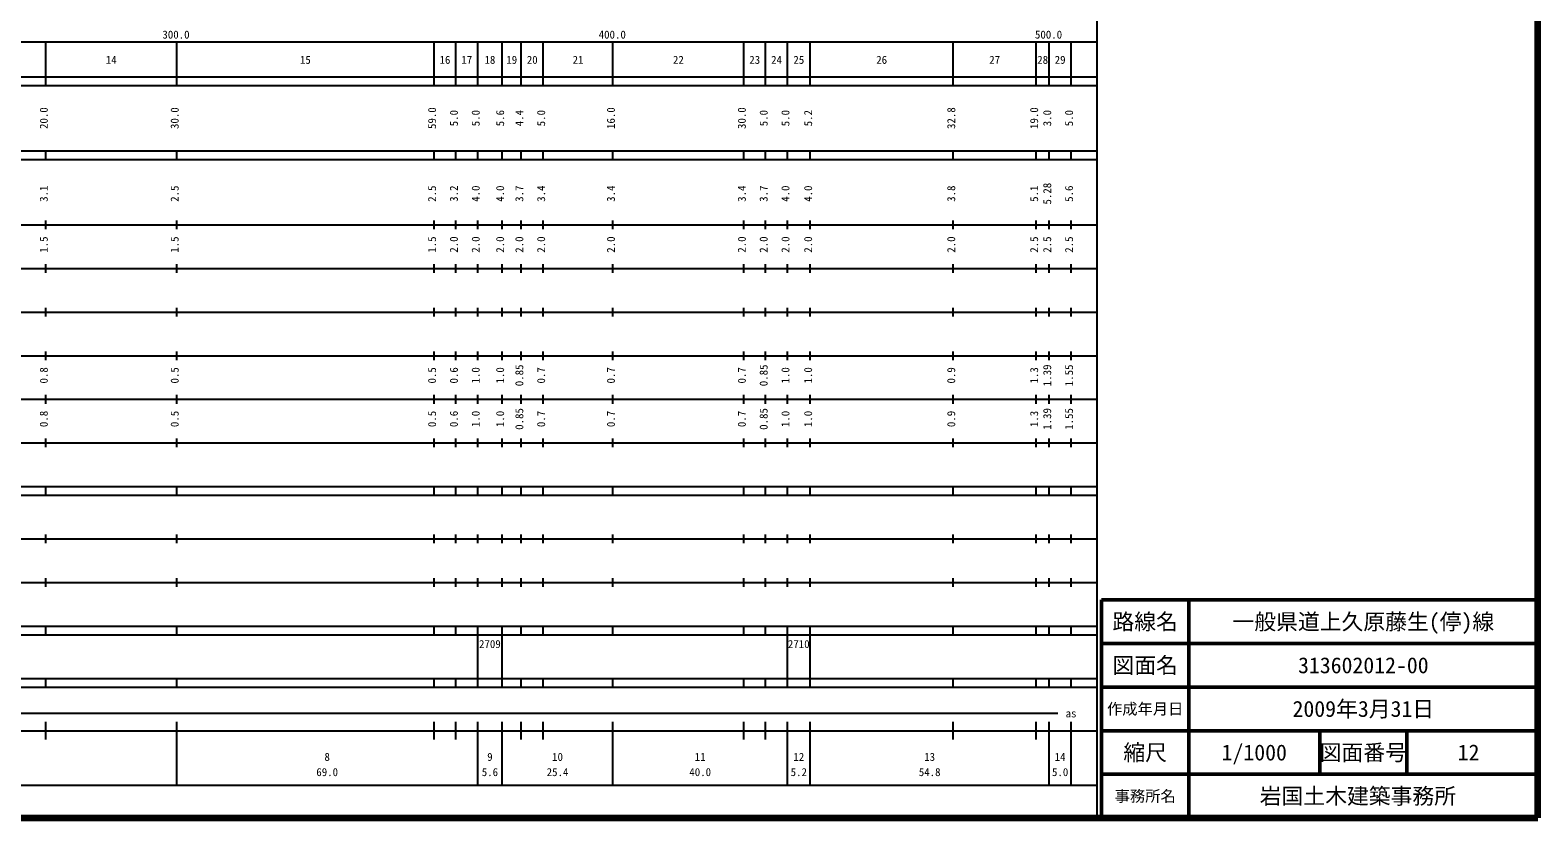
# Model space of a CAD drawing. Units: millimetres on the paper, enlarged 1000 times. Extents: x 40000 to 680000, y 20000 to 380000.
# Drawn here: x 334416 to 680000, y 20000 to 200684 of the extents above; entities that cross this region are included whole.
import ezdxf
from ezdxf.enums import TextEntityAlignment as Align

# ---------------------------------------------------------------- set-up
doc = ezdxf.new("R2010")
doc.units = ezdxf.units.MM
doc.header["$LTSCALE"] = 1000
for name, color, linetype, lineweight in [('M-TTL', 2, 'Continuous', 140), ('M-TTL-BAND', 7, 'Continuous', 25), ('M-TTL-FRAM', 2, 'Continuous', 50), ('M-TTL-LINE', 7, 'Continuous', 50)]:
    doc.layers.add(name, color=color, linetype=linetype, lineweight=lineweight)
doc.layers.add('M-TTL-TXT', color=7, linetype='Continuous')
doc.styles.add('ＭＳ ゴシック', font='')
doc.styles.get('ＭＳ ゴシック').set_extended_font_data('MS Gothic')

msp = doc.modelspace()

# ---------------------------------------------------------------- linework, layer by layer
at = {"layer": 'M-TTL'}
for p, q in [((680000, 20000), (680000, 380000)), ((40000, 20000), (680000, 20000))]:
    msp.add_line(p, q, dxfattribs=at)
at = {"layer": 'M-TTL-BAND'}
for p, q in [((579000, 20000), (579000, 370000)), ((68000, 198000), (579000, 198000)), ((338000, 188000), (338000, 198000)), ((368000, 188000), (368000, 198000)), ((427000, 188000), (427000, 198000)), ((432000, 188000), (432000, 198000)), ((437000, 188000), (437000, 198000)), ((442600, 188000), (442600, 198000)), ((447000, 188000), (447000, 198000)), ((452000, 188000), (452000, 198000)), ((468000, 188000), (468000, 198000)), ((498000, 188000), (498000, 198000)), ((503000, 188000), (503000, 198000)), ((508000, 188000), (508000, 198000)), ((513200, 188000), (513200, 198000)), ((546000, 188000), (546000, 198000)), ((565000, 188000), (565000, 198000)), ((568000, 188000), (568000, 198000)), ((573000, 188000), (573000, 198000)), ((40000, 190000), (579000, 190000)), ((40000, 188000), (579000, 188000)), ((40000, 173000), (579000, 173000)), ((338000, 171000), (338000, 173000)), ((368000, 171000), (368000, 173000)), ((427000, 171000), (427000, 173000)), ((432000, 171000), (432000, 173000)), ((437000, 171000), (437000, 173000)), ((442600, 171000), (442600, 173000)), ((447000, 171000), (447000, 173000)), ((452000, 171000), (452000, 173000)), ((468000, 171000), (468000, 173000)), ((498000, 171000), (498000, 173000)), ((503000, 171000), (503000, 173000)), ((508000, 171000), (508000, 173000)), ((513200, 171000), (513200, 173000)), ((546000, 171000), (546000, 173000)), ((565000, 171000), (565000, 173000)), ((568000, 171000), (568000, 173000)), ((573000, 171000), (573000, 173000)), ((40000, 171000), (579000, 171000)), ((40000, 156000), (579000, 156000)), ((338000, 155000), (338000, 157000)), ((368000, 155000), (368000, 157000)), ((427000, 155000), (427000, 157000)), ((432000, 155000), (432000, 157000)), ((437000, 155000), (437000, 157000)), ((442600, 155000), (442600, 157000)), ((447000, 155000), (447000, 157000)), ((452000, 155000), (452000, 157000)), ((468000, 155000), (468000, 157000)), ((498000, 155000), (498000, 157000)), ((503000, 155000), (503000, 157000)), ((508000, 155000), (508000, 157000)), ((513200, 155000), (513200, 157000)), ((546000, 155000), (546000, 157000)), ((565000, 155000), (565000, 157000)), ((568000, 155000), (568000, 157000)), ((573000, 155000), (573000, 157000)), ((46000, 146000), (579000, 146000)), ((338000, 145000), (338000, 147000)), ((368000, 145000), (368000, 147000)), ((427000, 145000), (427000, 147000)), ((432000, 145000), (432000, 147000)), ((437000, 145000), (437000, 147000)), ((442600, 145000), (442600, 147000)), ((447000, 145000), (447000, 147000)), ((452000, 145000), (452000, 147000)), ((468000, 145000), (468000, 147000)), ((498000, 145000), (498000, 147000)), ((503000, 145000), (503000, 147000)), ((508000, 145000), (508000, 147000)), ((513200, 145000), (513200, 147000)), ((546000, 145000), (546000, 147000)), ((565000, 145000), (565000, 147000)), ((568000, 145000), (568000, 147000)), ((573000, 145000), (573000, 147000)), ((52000, 136000), (579000, 136000)), ((338000, 135000), (338000, 137000)), ((368000, 135000), (368000, 137000)), ((427000, 135000), (427000, 137000)), ((432000, 135000), (432000, 137000)), ((437000, 135000), (437000, 137000)), ((442600, 135000), (442600, 137000)), ((447000, 135000), (447000, 137000)), ((452000, 135000), (452000, 137000)), ((468000, 135000), (468000, 137000)), ((498000, 135000), (498000, 137000)), ((503000, 135000), (503000, 137000)), ((508000, 135000), (508000, 137000)), ((513200, 135000), (513200, 137000)), ((546000, 135000), (546000, 137000)), ((565000, 135000), (565000, 137000)), ((568000, 135000), (568000, 137000)), ((573000, 135000), (573000, 137000)), ((46000, 126000), (579000, 126000)), ((338000, 125000), (338000, 127000)), ((368000, 125000), (368000, 127000)), ((427000, 125000), (427000, 127000)), ((432000, 125000), (432000, 127000)), ((437000, 125000), (437000, 127000)), ((442600, 125000), (442600, 127000)), ((447000, 125000), (447000, 127000)), ((452000, 125000), (452000, 127000)), ((468000, 125000), (468000, 127000)), ((498000, 125000), (498000, 127000)), ((503000, 125000), (503000, 127000)), ((508000, 125000), (508000, 127000)), ((513200, 125000), (513200, 127000)), ((546000, 125000), (546000, 127000)), ((565000, 125000), (565000, 127000)), ((568000, 125000), (568000, 127000)), ((573000, 125000), (573000, 127000)), ((52000, 116000), (579000, 116000)), ((338000, 115000), (338000, 117000)), ((368000, 115000), (368000, 117000)), ((427000, 115000), (427000, 117000)), ((432000, 115000), (432000, 117000)), ((437000, 115000), (437000, 117000)), ((442600, 115000), (442600, 117000)), ((447000, 115000), (447000, 117000)), ((452000, 115000), (452000, 117000)), ((468000, 115000), (468000, 117000)), ((498000, 115000), (498000, 117000)), ((503000, 115000), (503000, 117000)), ((508000, 115000), (508000, 117000)), ((513200, 115000), (513200, 117000)), ((546000, 115000), (546000, 117000)), ((565000, 115000), (565000, 117000)), ((568000, 115000), (568000, 117000)), ((573000, 115000), (573000, 117000)), ((46000, 106000), (579000, 106000)), ((338000, 105000), (338000, 107000)), ((368000, 105000), (368000, 107000)), ((427000, 105000), (427000, 107000)), ((432000, 105000), (432000, 107000)), ((437000, 105000), (437000, 107000)), ((442600, 105000), (442600, 107000)), ((447000, 105000), (447000, 107000)), ((452000, 105000), (452000, 107000)), ((468000, 105000), (468000, 107000)), ((498000, 105000), (498000, 107000)), ((503000, 105000), (503000, 107000)), ((508000, 105000), (508000, 107000)), ((513200, 105000), (513200, 107000)), ((546000, 105000), (546000, 107000)), ((565000, 105000), (565000, 107000)), ((568000, 105000), (568000, 107000)), ((573000, 105000), (573000, 107000)), ((40000, 96000), (579000, 96000)), ((40000, 94000), (579000, 94000)), ((338000, 94000), (338000, 96000)), ((368000, 94000), (368000, 96000)), ((427000, 94000), (427000, 96000)), ((432000, 94000), (432000, 96000)), ((437000, 94000), (437000, 96000)), ((442600, 94000), (442600, 96000)), ((447000, 94000), (447000, 96000)), ((452000, 94000), (452000, 96000)), ((468000, 94000), (468000, 96000)), ((498000, 94000), (498000, 96000)), ((503000, 94000), (503000, 96000)), ((508000, 94000), (508000, 96000)), ((513200, 94000), (513200, 96000)), ((546000, 94000), (546000, 96000)), ((565000, 94000), (565000, 96000)), ((568000, 94000), (568000, 96000)), ((573000, 94000), (573000, 96000)), ((49000, 84000), (579000, 84000)), ((338000, 83000), (338000, 85000)), ((368000, 83000), (368000, 85000)), ((427000, 83000), (427000, 85000)), ((432000, 83000), (432000, 85000)), ((437000, 83000), (437000, 85000)), ((442600, 83000), (442600, 85000)), ((447000, 83000), (447000, 85000)), ((452000, 83000), (452000, 85000)), ((468000, 83000), (468000, 85000)), ((498000, 83000), (498000, 85000)), ((503000, 83000), (503000, 85000)), ((508000, 83000), (508000, 85000)), ((513200, 83000), (513200, 85000)), ((546000, 83000), (546000, 85000)), ((565000, 83000), (565000, 85000)), ((568000, 83000), (568000, 85000)), ((573000, 83000), (573000, 85000)), ((40000, 74000), (579000, 74000)), ((338000, 73000), (338000, 75000)), ((368000, 73000), (368000, 75000)), ((427000, 73000), (427000, 75000)), ((432000, 73000), (432000, 75000)), ((437000, 73000), (437000, 75000)), ((442600, 73000), (442600, 75000)), ((447000, 73000), (447000, 75000)), ((452000, 73000), (452000, 75000)), ((468000, 73000), (468000, 75000)), ((498000, 73000), (498000, 75000)), ((503000, 73000), (503000, 75000)), ((508000, 73000), (508000, 75000)), ((513200, 73000), (513200, 75000)), ((546000, 73000), (546000, 75000)), ((565000, 73000), (565000, 75000)), ((568000, 73000), (568000, 75000)), ((573000, 73000), (573000, 75000)), ((40000, 64000), (579000, 64000)), ((338000, 62000), (338000, 64000)), ((368000, 62000), (368000, 64000)), ((427000, 62000), (427000, 64000)), ((432000, 62000), (432000, 64000)), ((437000, 62000), (437000, 64000)), ((442600, 62000), (442600, 64000)), ((447000, 62000), (447000, 64000)), ((452000, 62000), (452000, 64000)), ((468000, 62000), (468000, 64000)), ((498000, 62000), (498000, 64000)), ((503000, 62000), (503000, 64000)), ((508000, 62000), (508000, 64000)), ((513200, 62000), (513200, 64000)), ((546000, 62000), (546000, 64000)), ((565000, 62000), (565000, 64000)), ((568000, 62000), (568000, 64000)), ((573000, 62000), (573000, 64000)), ((40000, 62000), (579000, 62000)), ((437000, 52000), (437000, 62000)), ((442600, 52000), (442600, 62000)), ((508000, 52000), (508000, 62000)), ((513200, 52000), (513200, 62000)), ((40000, 52000), (579000, 52000)), ((338000, 50000), (338000, 52000)), ((368000, 50000), (368000, 52000)), ((427000, 50000), (427000, 52000)), ((432000, 50000), (432000, 52000)), ((437000, 50000), (437000, 52000)), ((442600, 50000), (442600, 52000)), ((447000, 50000), (447000, 52000)), ((452000, 50000), (452000, 52000)), ((468000, 50000), (468000, 52000)), ((498000, 50000), (498000, 52000)), ((503000, 50000), (503000, 52000)), ((508000, 50000), (508000, 52000)), ((513200, 50000), (513200, 52000)), ((546000, 50000), (546000, 52000)), ((565000, 50000), (565000, 52000)), ((568000, 50000), (568000, 52000)), ((573000, 50000), (573000, 52000)), ((40000, 50000), (579000, 50000)), ((71000, 44000), (570000, 44000)), ((338000, 38000), (338000, 42000)), ((368000, 27500), (368000, 42000)), ((427000, 38000), (427000, 42000)), ((432000, 38000), (432000, 42000)), ((437000, 27500), (437000, 42000)), ((442600, 27500), (442600, 42000)), ((447000, 38000), (447000, 42000)), ((452000, 38000), (452000, 42000)), ((468000, 27500), (468000, 42000)), ((498000, 38000), (498000, 42000)), ((503000, 38000), (503000, 42000)), ((508000, 27500), (508000, 42000)), ((513200, 27500), (513200, 42000)), ((546000, 38000), (546000, 42000)), ((565000, 38000), (565000, 42000)), ((568000, 27500), (568000, 42000)), ((573000, 27500), (573000, 42000)), ((40000, 40000), (579000, 40000)), ((68000, 27500), (579000, 27500))]:
    msp.add_line(p, q, dxfattribs=at)
at = {"layer": 'M-TTL-FRAM'}
for p, q in [((680000, 70000), (580000, 70000)), ((580000, 70000), (580000, 20000))]:
    msp.add_line(p, q, dxfattribs=at)
at = {"layer": 'M-TTL-LINE'}
for p, q in [((600000, 70000), (600000, 20000)), ((680000, 60000), (580000, 60000)), ((680000, 50000), (580000, 50000)), ((680000, 40000), (580000, 40000)), ((630000, 40000), (630000, 30000)), ((650000, 40000), (650000, 30000)), ((680000, 30000), (580000, 30000))]:
    msp.add_line(p, q, dxfattribs=at)

# ---------------------------------------------------------------- texts
at = {"layer": 'M-TTL-BAND', "style": 'ＭＳ ゴシック'}
for s, p in [('300.0', (367844, 198195)), ('400.0', (467844, 198195)), ('500.0', (567844, 198195)), ('14', (353000, 192405)), ('15', (397500, 192405)), ('16', (429500, 192405)), ('17', (434500, 192405)), ('18', (439800, 192405)), ('19', (444800, 192405)), ('20', (449500, 192405)), ('21', (460000, 192405)), ('22', (483000, 192405)), ('23', (500500, 192405)), ('24', (505500, 192405)), ('25', (510600, 192405)), ('26', (529600, 192405)), ('27', (555500, 192405)), ('28', (566500, 192405)), ('29', (570500, 192405)), ('as', (573000, 42500)), ('8', (402500, 32523)), ('9', (439800, 32523)), ('10', (455300, 32523)), ('11', (488000, 32523)), ('12', (510600, 32523)), ('13', (540600, 32523)), ('14', (570500, 32523)), ('69.0', (402500, 29033)), ('5.6', (439800, 29033)), ('25.4', (455300, 29033)), ('40.0', (488000, 29033)), ('5.2', (510600, 29033)), ('54.8', (540600, 29033)), ('5.0', (570500, 29033))]:
    msp.add_text(s, height=1833, dxfattribs=at).set_placement(p, align=Align.BOTTOM_CENTER)
for s, p in [('20.0', (339000, 180500)), ('30.0', (369000, 180500)), ('59.0', (428000, 180500)), ('5.0', (433000, 180500)), ('5.0', (438000, 180500)), ('5.6', (443600, 180500)), ('4.4', (448000, 180500)), ('5.0', (453000, 180500)), ('16.0', (469000, 180500)), ('30.0', (499000, 180500)), ('5.0', (504000, 180500)), ('5.0', (509000, 180500)), ('5.2', (514200, 180500)), ('32.8', (547000, 180500)), ('19.0', (566000, 180500)), ('3.0', (569000, 180500)), ('5.0', (574000, 180500)), ('3.1', (339000, 163174)), ('2.5', (369000, 163174)), ('2.5', (428000, 163174)), ('3.2', (433000, 163174)), ('4.0', (438000, 163174)), ('4.0', (443600, 163174)), ('3.7', (448000, 163174)), ('3.4', (453000, 163174)), ('3.4', (469000, 163174)), ('3.4', (499000, 163174)), ('3.7', (504000, 163174)), ('4.0', (509000, 163174)), ('4.0', (514200, 163174)), ('3.8', (547000, 163174)), ('5.1', (566000, 163174)), ('5.28', (569000, 163174)), ('5.6', (574000, 163174)), ('1.5', (339000, 151500)), ('1.5', (369000, 151500)), ('1.5', (428000, 151500)), ('2.0', (433000, 151500)), ('2.0', (438000, 151500)), ('2.0', (443600, 151500)), ('2.0', (448000, 151500)), ('2.0', (453000, 151500)), ('2.0', (469000, 151500)), ('2.0', (499000, 151500)), ('2.0', (504000, 151500)), ('2.0', (509000, 151500)), ('2.0', (514200, 151500)), ('2.0', (547000, 151500)), ('2.5', (566000, 151500)), ('2.5', (569000, 151500)), ('2.5', (574000, 151500)), ('0.8', (339000, 121500)), ('0.5', (369000, 121500)), ('0.5', (428000, 121500)), ('0.6', (433000, 121500)), ('1.0', (438000, 121500)), ('1.0', (443600, 121500)), ('0.85', (448000, 121500)), ('0.7', (453000, 121500)), ('0.7', (469000, 121500)), ('0.7', (499000, 121500)), ('0.85', (504000, 121500)), ('1.0', (509000, 121500)), ('1.0', (514200, 121500)), ('0.9', (547000, 121500)), ('1.3', (566000, 121500)), ('1.39', (569000, 121500)), ('1.55', (574000, 121500)), ('0.8', (339000, 111500)), ('0.5', (369000, 111500)), ('0.5', (428000, 111500)), ('0.6', (433000, 111500)), ('1.0', (438000, 111500)), ('1.0', (443600, 111500)), ('0.85', (448000, 111500)), ('0.7', (453000, 111500)), ('0.7', (469000, 111500)), ('0.7', (499000, 111500)), ('0.85', (504000, 111500)), ('1.0', (509000, 111500)), ('1.0', (514200, 111500)), ('0.9', (547000, 111500)), ('1.3', (566000, 111500)), ('1.39', (569000, 111500)), ('1.55', (574000, 111500))]:
    msp.add_text(s, height=1833, rotation=90, dxfattribs=at).set_placement(p, align=Align.BOTTOM_CENTER)
for s, p in [('2709', (437300, 58405)), ('2710', (508100, 58405))]:
    msp.add_text(s, height=1833, dxfattribs=at).set_placement(p, align=Align.BOTTOM_LEFT)
at = {"layer": 'M-TTL-TXT', "style": 'ＭＳ ゴシック'}
for s, height, p in [('路線名', 3666, (590000, 65000)), ('路線名', 3666, (590000, 65000)), ('一般県道上久原藤生(停)線', 3666, (640000, 65000)), ('図面名', 3666, (590000, 55000)), ('図面名', 3666, (590000, 55000)), ('313602012-00', 3666, (640000, 55000)), ('作成年月日', 2566, (590000, 45000)), ('作成年月日', 2566, (590000, 45000)), ('2009年3月31日', 3666, (640000, 45000)), ('縮尺', 3666, (590000, 35000)), ('縮尺', 3666, (590000, 35000)), ('1/1000', 3666, (615000, 35000)), ('図面番号', 3666, (640000, 35000)), ('図面番号', 3666, (640000, 35000)), ('12', 3666, (664125, 35000)), ('事務所名', 2566, (590000, 25000)), ('事務所名', 2566, (590000, 25000)), ('岩国土木建築事務所 ', 3666, (640000, 25000))]:
    msp.add_text(s, height=height, dxfattribs=at).set_placement(p, align=Align.MIDDLE_CENTER)

doc.saveas('drawing.dxf')
